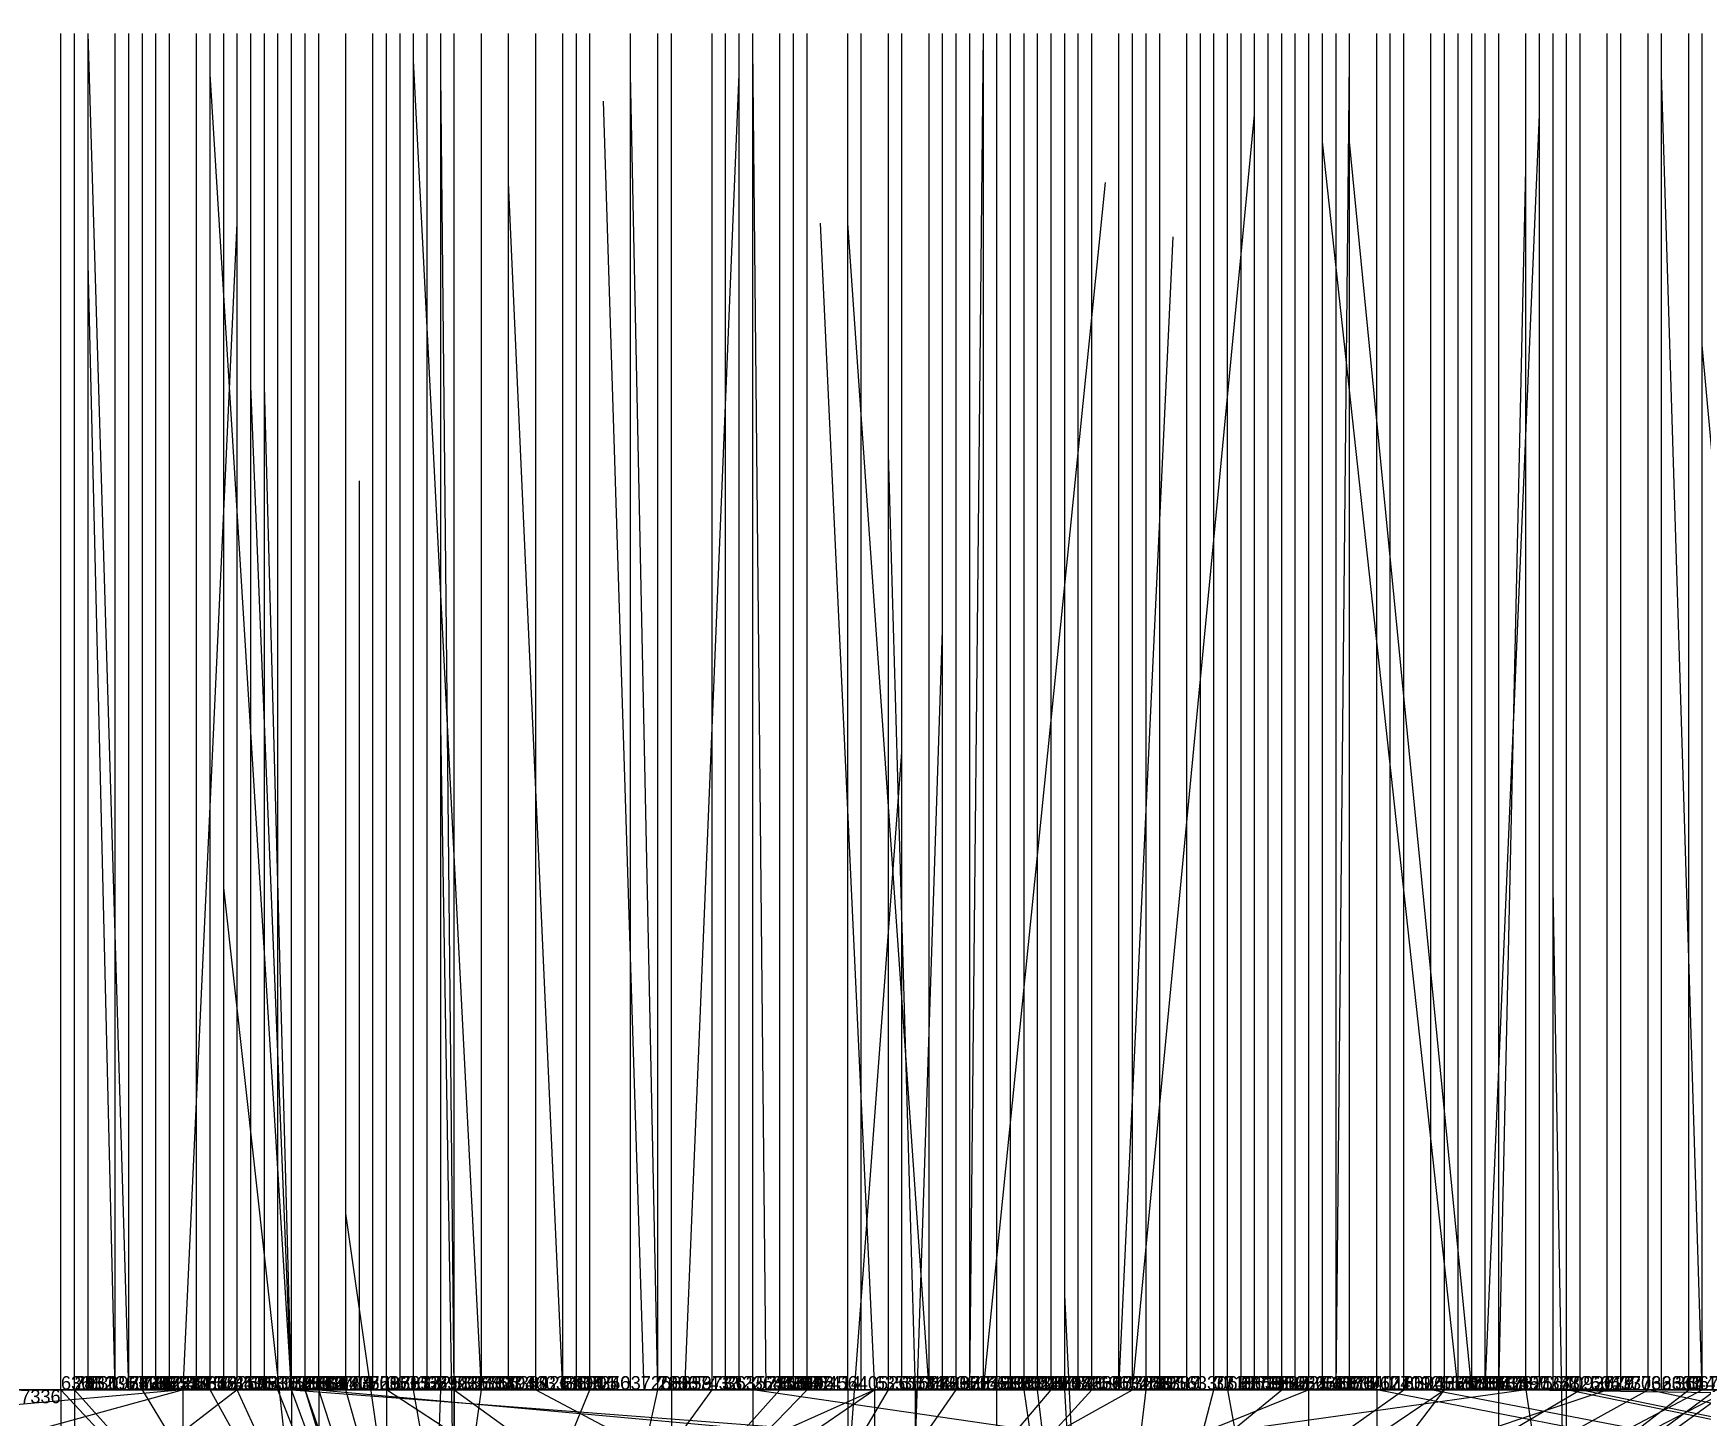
# Model space of a CAD drawing. Extents: x -0.07 to 1.1, y -0.07 to 1.1.
# Drawn here: x 0.507 to 0.63, y 0.9979 to 1.1 of the extents above; entities that cross this region are included whole.
import ezdxf

# ---------------------------------------------------------------- set-up
doc = ezdxf.new("R2010")
doc.units = 0
for name, color, linetype in [('Clients', 3, 'CONTINUOUS'), ('Facilities', 3, 'CONTINUOUS'), ('Facilities_lines', 3, 'CONTINUOUS'), ('Min_max_boxes', 1, 'CONTINUOUS'), ('Normals', 1, 'CONTINUOUS'), ('Source_points', 5, 'CONTINUOUS'), ('Text', 3, 'CONTINUOUS')]:
    doc.layers.add(name, color=color, linetype=linetype)

msp = doc.modelspace()

# ---------------------------------------------------------------- linework, layer by layer
at = {"layer": 'Clients', "color": 5}
for p in [(0.509, 1, 0.739), (0.509, 1, 0.885), (0.51, 1, 0.25), (0.51, 1, 0.825), (0.511, 1, 0.698), (0.513, 1, 0.443), (0.513, 1, 0.977), (0.514, 1, 0.38), (0.514, 1, 0.527), (0.514, 1, 0.599), (0.515, 1, 0.329), (0.516, 1, 0.605), (0.516, 1, 0.551), (0.517, 1, 0.198), (0.517, 1, 0.153), (0.519, 1, 0.238), (0.519, 1, 0.431), (0.519, 1, 0.566), (0.52, 1, 0.7), (0.52, 1, 0.839), (0.521, 1, 0.568), (0.522, 1, 0.197), (0.522, 1, 0.359), (0.522, 1, 0.19), (0.523, 1, 0.673), (0.524, 1, 0.494), (0.525, 1, 0.323), (0.525, 1, 0.734), (0.526, 1, 0.336), (0.526, 1, 0.71), (0.526, 1, 0.992), (0.526, 1, 0.992), (0.527, 1, 0.181), (0.527, 1, 0.275), (0.527, 1, 0.742), (0.527, 1, 0.895), (0.528, 1, 0.419), (0.528, 1, 0.307), (0.528, 1, 0.638), (0.53, 1, 0.347), (0.53, 1, 0.257), (0.531, 1, 0.997), (0.532, 1, 0.464), (0.533, 1, 0.407), (0.533, 1, 0.884), (0.534, 1, 0.707), (0.535, 1, 0.356), (0.536, 1, 0.388), (0.536, 1, 0.715), (0.537, 1, 0.219), (0.537, 1, 0.878), (0.538, 1, 0.383), (0.54, 1, 0.593), (0.54, 1, 0.751), (0.54, 1, 0.79), (0.542, 1, 0.544), (0.542, 1, 0.514), (0.544, 1, 0.605), (0.546, 1, 0.545), (0.546, 1, 0.733), (0.547, 1, 0.511), (0.547, 1, 0.815), (0.548, 1, 0.848), (0.551, 1, 0.431), (0.553, 1, 0.28), (0.554, 1, 0.585), (0.557, 1, 0.864), (0.558, 1, 0.474), (0.559, 1, 0.167), (0.56, 1, 0.419), (0.56, 1, 0.174), (0.562, 1, 0.664), (0.562, 1, 0.873), (0.562, 1, 0.799), (0.563, 1, 0.457), (0.563, 1, 0.695), (0.564, 1, 0.442), (0.564, 1, 0.758), (0.567, 1, 0.51), (0.568, 1, 0.712), (0.57, 1, 0.263), (0.571, 1, 0.615), (0.572, 1, 0.996), (0.573, 1, 0.555), (0.573, 1, 0.737), (0.574, 1, 0.416), (0.575, 1, 0.309), (0.575, 1, 0.786), (0.576, 1, 0.72), (0.577, 1, 0.671), (0.577, 1, 0.97), (0.578, 1, 0.44), (0.578, 1, 0.671), (0.579, 1, 0.389), (0.579, 1, 0.748), (0.579, 1, 0.608), (0.58, 1, 0.66), (0.58, 1, 0.768), (0.581, 1, 0.579), (0.581, 1, 0.547), (0.581, 1, 0.766), (0.582, 1, 0.224), (0.582, 1, 0.28), (0.582, 1, 0.481), (0.582, 1, 0.555), (0.583, 1, 0.779), (0.584, 1, 0.73), (0.584, 1, 0.773), (0.585, 1, 0.126), (0.585, 1, 0.405), (0.585, 1, 0.351), (0.587, 1, 0.704), (0.587, 1, 0.611), (0.587, 1, 0.986), (0.588, 1, 0.424), (0.588, 1, 0.88), (0.589, 1, 0.804), (0.59, 1, 0.449), (0.59, 1, 0.601), (0.592, 1, 0.727), (0.593, 1, 0.44), (0.594, 1, 0.78), (0.595, 1, 0.009), (0.595, 1, 0.648), (0.596, 1, 0.337), (0.596, 1, 0.351), (0.596, 1, 0.517), (0.596, 1, 0.732), (0.597, 1, 0.469), (0.597, 1, 0.602), (0.597, 1, 0.552), (0.597, 1, 0.699), (0.598, 1, 0.384), (0.598, 1, 0.524), (0.599, 1, 0.209), (0.6, 1, 0.547), (0.602, 1, 0.417), (0.602, 1, 0.547), (0.602, 1, 0.56), (0.602, 1, 0.722), (0.603, 1, 0.65), (0.604, 1, 0.747), (0.606, 1, 0.892), (0.608, 1, 0.271), (0.608, 1, 0.693), (0.61, 1, 0.209), (0.61, 1, 0.631), (0.611, 1, 0.294), (0.611, 1, 0.772), (0.612, 1, 0.884), (0.613, 1, 0.676), (0.614, 1, 0.342), (0.615, 1, 0.242), (0.615, 1, 0.621), (0.615, 1, 0.982), (0.618, 1, 0.547), (0.618, 1, 0.981), (0.619, 1, 0.568), (0.62, 1, 0.248), (0.62, 1, 0.186), (0.621, 1, 0.281), (0.621, 1, 0.182), (0.623, 1, 0.877), (0.624, 1, 0.483), (0.626, 1, 0.281), (0.626, 1, 0.151), (0.626, 1, 0.721), (0.627, 1, 0.447), (0.629, 1, 0.347), (0.629, 1, 0.305), (0.629, 1, 0.762), (0.63, 1, 0.147), (0.63, 1, 0.655)]:
    msp.add_point(p, dxfattribs=at)
at = {"layer": 'Facilities', "color": 3}
for p in [(0.514, 1, 0.065), (0.514, 1, 0.924), (0.516, 1, 0.91), (0.518, 1, 0.011), (0.522, 1, 0.121), (0.526, 1, 0.947), (0.528, 1, 0.899), (0.538, 1, 0.076), (0.54, 1, 0.942), (0.544, 1, 0.121), (0.546, 1, 0.043), (0.546, 1, 0.097), (0.552, 1, 0.96), (0.553, 1, 0.072), (0.555, 1, 0.949), (0.561, 1, 0.923), (0.569, 1, 0.037), (0.573, 1, 0.052), (0.575, 1, 0.1), (0.576, 1, 0.917), (0.588, 1, 0.961), (0.601, 1, 0.09), (0.603, 1, 0.94), (0.607, 1, 0.119), (0.612, 1, 0.043), (0.613, 1, 0.044), (0.614, 1, 0.962), (0.617, 1, 0.893), (0.63, 1, 0.052), (0.63, 1, 0.908)]:
    msp.add_point(p, dxfattribs=at)
at = {"layer": 'Facilities_lines', "color": 3}
for p, q in [((0.518, 1, 0.011), (0.331, 0.983)), ((0.35, 1, 0.974), (0.526, 1, 0.992)), ((0.518, 1, 0.011), (0.373, 0.96)), ((0.377, 1, 0.98), (0.587, 1, 0.986)), ((0.377, 1, 0.98), (0.618, 1, 0.981)), ((0.377, 1, 0.98), (0.615, 1, 0.982)), ((0.377, 1, 0.98), (0.577, 1, 0.97)), ((0.377, 1, 0.98), (0.513, 1, 0.977)), ((0.522, 1, 0.121), (0.415, 1, 0.25)), ((0.42, 1, 0.968), (0.562, 1, 0.873)), ((0.42, 1, 0.968), (0.575, 1, 0.786)), ((0.42, 1, 0.968), (0.547, 1, 0.815)), ((0.462, 1, 0.559), (0.547, 1, 0.511)), ((0.462, 1, 0.559), (0.546, 1, 0.545)), ((0.462, 1, 0.559), (0.582, 1, 0.555)), ((0.462, 1, 0.559), (0.651, 1, 0.56)), ((0.462, 1, 0.559), (0.661, 1, 0.512)), ((0.462, 1, 0.559), (0.667, 1, 0.519)), ((0.462, 1, 0.559), (0.54, 1, 0.593)), ((0.462, 1, 0.559), (0.6, 1, 0.547)), ((0.462, 1, 0.559), (0.544, 1, 0.605)), ((0.462, 1, 0.559), (0.602, 1, 0.547)), ((0.462, 1, 0.559), (0.516, 1, 0.605)), ((0.462, 1, 0.559), (0.581, 1, 0.579)), ((0.462, 1, 0.559), (0.646, 1, 0.586)), ((0.462, 1, 0.559), (0.519, 1, 0.566)), ((0.462, 1, 0.559), (0.521, 1, 0.568)), ((0.462, 1, 0.559), (0.618, 1, 0.547)), ((0.462, 1, 0.559), (0.554, 1, 0.585)), ((0.462, 1, 0.559), (0.596, 1, 0.517)), ((0.462, 1, 0.559), (0.516, 1, 0.551)), ((0.462, 1, 0.559), (0.542, 1, 0.544)), ((0.462, 1, 0.559), (0.597, 1, 0.602)), ((0.462, 1, 0.559), (0.581, 1, 0.547)), ((0.462, 1, 0.559), (0.637, 1, 0.559)), ((0.462, 1, 0.559), (0.644, 1, 0.597)), ((0.462, 1, 0.559), (0.514, 1, 0.527)), ((0.462, 1, 0.559), (0.671, 1, 0.556)), ((0.462, 1, 0.559), (0.542, 1, 0.514)), ((0.462, 1, 0.559), (0.598, 1, 0.524)), ((0.462, 1, 0.559), (0.672, 1, 0.51)), ((0.462, 1, 0.559), (0.514, 1, 0.599)), ((0.462, 1, 0.559), (0.597, 1, 0.552)), ((0.462, 1, 0.559), (0.672, 1, 0.507)), ((0.462, 1, 0.559), (0.573, 1, 0.555)), ((0.462, 1, 0.559), (0.567, 1, 0.51)), ((0.462, 1, 0.559), (0.602, 1, 0.56)), ((0.462, 1, 0.559), (0.619, 1, 0.568)), ((0.462, 1, 0.559), (0.59, 1, 0.601)), ((0.481, 1, 0.672), (0.562, 1, 0.664)), ((0.481, 1, 0.672), (0.523, 1, 0.673)), ((0.481, 1, 0.672), (0.578, 1, 0.671)), ((0.481, 1, 0.672), (0.577, 1, 0.671)), ((0.481, 1, 0.672), (0.613, 1, 0.676)), ((0.481, 1, 0.672), (0.579, 1, 0.748)), ((0.481, 1, 0.672), (0.511, 1, 0.698)), ((0.481, 1, 0.672), (0.525, 1, 0.734)), ((0.481, 1, 0.672), (0.576, 1, 0.72)), ((0.481, 1, 0.672), (0.534, 1, 0.707)), ((0.481, 1, 0.672), (0.573, 1, 0.737)), ((0.481, 1, 0.672), (0.536, 1, 0.715)), ((0.481, 1, 0.672), (0.527, 1, 0.742)), ((0.481, 1, 0.672), (0.52, 1, 0.7)), ((0.481, 1, 0.672), (0.568, 1, 0.712)), ((0.481, 1, 0.672), (0.584, 1, 0.73)), ((0.481, 1, 0.672), (0.509, 1, 0.739)), ((0.481, 1, 0.672), (0.526, 1, 0.71)), ((0.481, 1, 0.672), (0.546, 1, 0.733)), ((0.481, 1, 0.672), (0.54, 1, 0.751)), ((0.481, 1, 0.672), (0.563, 1, 0.695)), ((0.481, 1, 0.672), (0.602, 1, 0.722)), ((0.481, 1, 0.672), (0.587, 1, 0.704)), ((0.481, 1, 0.672), (0.608, 1, 0.693)), ((0.481, 1, 0.672), (0.642, 1, 0.719)), ((0.481, 1, 0.672), (0.592, 1, 0.727)), ((0.481, 1, 0.672), (0.626, 1, 0.721)), ((0.481, 1, 0.672), (0.662, 1, 0.713)), ((0.481, 1, 0.672), (0.657, 1, 0.721)), ((0.481, 1, 0.672), (0.68, 1, 0.754)), ((0.481, 1, 0.672), (0.596, 1, 0.732)), ((0.481, 1, 0.672), (0.597, 1, 0.699)), ((0.481, 1, 0.672), (0.604, 1, 0.747)), ((0.481, 1, 0.672), (0.63, 1, 0.655)), ((0.481, 1, 0.672), (0.58, 1, 0.66)), ((0.481, 1, 0.672), (0.528, 1, 0.638)), ((0.481, 1, 0.672), (0.579, 1, 0.608)), ((0.481, 1, 0.672), (0.587, 1, 0.611)), ((0.481, 1, 0.672), (0.571, 1, 0.615)), ((0.481, 1, 0.672), (0.615, 1, 0.621)), ((0.481, 1, 0.672), (0.645, 1, 0.615)), ((0.481, 1, 0.672), (0.643, 1, 0.627)), ((0.481, 1, 0.672), (0.61, 1, 0.631)), ((0.481, 1, 0.672), (0.692, 1, 0.645)), ((0.481, 1, 0.672), (0.668, 1, 0.644)), ((0.481, 1, 0.672), (0.595, 1, 0.648)), ((0.481, 1, 0.672), (0.603, 1, 0.65)), ((0.569, 1, 0.037), (0.484, 0.962)), ((0.569, 1, 0.037), (0.502, 0.954)), ((0.522, 1, 0.121), (0.503, 1, 0.355)), ((0.522, 1, 0.121), (0.503, 1, 0.438)), ((0.522, 1, 0.121), (0.509, 0.99)), ((0.536, 0.971, 1), (0.509, 1, 0.885)), ((0.601, 1, 0.09), (0.51, 1, 0.25)), ((0.536, 0.971, 1), (0.51, 1, 0.825)), ((0.522, 1, 0.121), (0.513, 1, 0.443)), ((0.522, 1, 0.121), (0.514, 1, 0.38)), ((0.543, 0.954), (0.515, 1, 0.329)), ((0.522, 1, 0.121), (0.517, 1, 0.198)), ((0.522, 1, 0.121), (0.517, 1, 0.153)), ((0.522, 1, 0.121), (0.519, 1, 0.238)), ((0.522, 1, 0.121), (0.519, 1, 0.431)), ((0.536, 0.971, 1), (0.52, 1, 0.839)), ((0.522, 1, 0.121), (0.522, 1, 0.197)), ((0.522, 1, 0.121), (0.537, 1, 0.219)), ((0.522, 1, 0.121), (0.62, 1, 0.248)), ((0.522, 1, 0.121), (0.524, 1, 0.494)), ((0.522, 1, 0.121), (0.532, 1, 0.464)), ((0.522, 1, 0.121), (0.522, 1, 0.359)), ((0.522, 1, 0.121), (0.528, 1, 0.419)), ((0.543, 0.954), (0.522, 1, 0.19)), ((0.543, 0.954), (0.525, 1, 0.323)), ((0.543, 0.954), (0.526, 1, 0.336)), ((0.526, 1, 0.947), (0.584, 1, 0.773)), ((0.526, 1, 0.947), (0.683, 0.988, 1)), ((0.706, 1, 0.975), (0.526, 1, 0.992)), ((0.601, 1, 0.09), (0.527, 1, 0.181)), ((0.543, 0.954), (0.527, 1, 0.275)), ((0.536, 0.971, 1), (0.527, 1, 0.895)), ((0.543, 0.954), (0.528, 1, 0.307)), ((0.528, 1, 0.899), (0.572, 0.996, 1)), ((0.543, 0.954), (0.53, 1, 0.347)), ((0.543, 0.954), (0.53, 1, 0.257)), ((0.54, 1, 0.942), (0.531, 1, 0.997)), ((0.544, 1, 0.121), (0.533, 1, 0.407)), ((0.585, 0.966, 1), (0.533, 1, 0.884)), ((0.601, 1, 0.09), (0.534, 0.973)), ((0.543, 0.954), (0.535, 1, 0.356)), ((0.544, 1, 0.121), (0.536, 1, 0.388)), ((0.536, 0.971, 1), (0.588, 1, 0.88)), ((0.536, 0.971, 1), (0.537, 1, 0.878)), ((0.536, 0.971, 1), (0.557, 1, 0.864)), ((0.536, 0.971, 1), (0.548, 1, 0.848)), ((0.536, 0.971, 1), (0.623, 1, 0.877)), ((0.536, 0.971, 1), (0.54, 1, 0.79)), ((0.536, 0.971, 1), (0.562, 1, 0.799)), ((0.536, 0.971, 1), (0.564, 1, 0.758)), ((0.538, 1, 0.076), (0.578, 0.971)), ((0.544, 1, 0.121), (0.538, 1, 0.383)), ((0.543, 0.954), (0.599, 1, 0.209)), ((0.543, 0.954), (0.582, 1, 0.224)), ((0.543, 0.954), (0.585, 1, 0.126)), ((0.543, 0.954), (0.632, 1, 0.147)), ((0.543, 0.954), (0.63, 1, 0.147)), ((0.543, 0.954), (0.553, 1, 0.28)), ((0.543, 0.954), (0.575, 1, 0.309)), ((0.543, 0.954), (0.626, 1, 0.281)), ((0.543, 0.954), (0.57, 1, 0.263)), ((0.543, 0.954), (0.611, 1, 0.294)), ((0.543, 0.954), (0.608, 1, 0.271)), ((0.543, 0.954), (0.582, 1, 0.28)), ((0.543, 0.954), (0.621, 1, 0.281)), ((0.544, 1, 0.121), (0.615, 1, 0.242)), ((0.544, 1, 0.121), (0.559, 1, 0.167)), ((0.544, 1, 0.121), (0.561, 0.991)), ((0.544, 1, 0.121), (0.558, 1, 0.474)), ((0.544, 1, 0.121), (0.564, 1, 0.442)), ((0.544, 1, 0.121), (0.574, 1, 0.416)), ((0.544, 1, 0.121), (0.56, 1, 0.419)), ((0.544, 1, 0.121), (0.563, 1, 0.457)), ((0.544, 1, 0.121), (0.551, 1, 0.431)), ((0.766, 0.97), (0.56, 1, 0.174)), ((0.617, 1, 0.893), (0.567, 0.993, 1)), ((0.695, 1, 0.954), (0.572, 1, 0.996)), ((0.607, 1, 0.119), (0.578, 1, 0.44)), ((0.607, 1, 0.119), (0.579, 1, 0.389)), ((0.585, 0.966, 1), (0.58, 1, 0.768)), ((0.585, 0.966, 1), (0.581, 1, 0.766)), ((0.607, 1, 0.119), (0.582, 1, 0.481)), ((0.585, 0.966, 1), (0.583, 1, 0.779)), ((0.607, 1, 0.119), (0.585, 1, 0.405)), ((0.607, 1, 0.119), (0.585, 1, 0.351)), ((0.585, 0.966, 1), (0.589, 1, 0.804)), ((0.585, 0.966, 1), (0.631, 1, 0.794)), ((0.585, 0.966, 1), (0.594, 1, 0.78)), ((0.585, 0.966, 1), (0.632, 1, 0.774)), ((0.585, 0.966, 1), (0.629, 1, 0.762)), ((0.585, 0.966, 1), (0.611, 1, 0.772)), ((0.607, 1, 0.119), (0.588, 1, 0.424)), ((0.607, 1, 0.119), (0.59, 1, 0.449)), ((0.607, 1, 0.119), (0.593, 1, 0.44)), ((0.653, 1, 0.102), (0.595, 1, 0.009)), ((0.607, 1, 0.119), (0.596, 1, 0.337)), ((0.607, 1, 0.119), (0.596, 1, 0.351)), ((0.607, 1, 0.119), (0.597, 1, 0.469)), ((0.607, 1, 0.119), (0.598, 1, 0.384)), ((0.607, 1, 0.119), (0.602, 1, 0.417)), ((0.729, 0.976, 1), (0.606, 1, 0.892)), ((0.607, 1, 0.119), (0.627, 1, 0.447)), ((0.607, 1, 0.119), (0.629, 1, 0.347)), ((0.607, 1, 0.119), (0.614, 1, 0.342)), ((0.607, 1, 0.119), (0.624, 1, 0.483)), ((0.607, 1, 0.119), (0.629, 1, 0.305)), ((0.766, 0.97), (0.61, 1, 0.209)), ((0.708, 1, 0.977), (0.612, 1, 0.884)), ((0.617, 1, 0.893), (0.734, 1, 0.841)), ((0.617, 1, 0.893), (0.757, 0.998, 1)), ((0.617, 1, 0.893), (0.62, 0.98, 1)), ((0.766, 0.97), (0.62, 1, 0.186)), ((0.766, 0.97), (0.621, 1, 0.182)), ((0.766, 0.97), (0.626, 1, 0.151))]:
    msp.add_line(p, q, dxfattribs=at)
at = {"layer": 'Min_max_boxes', "color": 1}
for p, q in [((0.29, 1, 0.763), (0.618, 1, 0.763)), ((0.618, 1, 0.763), (0.29, 1, 0.763)), ((0.29, 1, 0.991), (0.618, 1, 0.991)), ((0.618, 1, 0.991), (0.29, 1, 0.991)), ((0.755, 1), (0.297, 1)), ((0.755, 1, 0.356), (0.297, 1, 0.356)), ((0.319, 1, 0.384), (0.672, 1, 0.384)), ((0.672, 1, 0.384), (0.319, 1, 0.384)), ((0.319, 1, 0.61), (0.672, 1, 0.61)), ((0.672, 1, 0.61), (0.319, 1, 0.61)), ((0.324, 1, 0.608), (0.692, 1, 0.608)), ((0.692, 1, 0.608), (0.324, 1, 0.608)), ((0.324, 1, 0.756), (0.692, 1, 0.756)), ((0.692, 1, 0.756), (0.324, 1, 0.756)), ((0.518, 1), (0.331, 1)), ((0.518, 1, 0.011), (0.331, 1, 0.011)), ((0.35, 1, 0.974), (0.526, 1, 0.974)), ((0.526, 1, 0.974), (0.35, 1, 0.974)), ((0.35, 1, 0.992), (0.526, 1, 0.992)), ((0.526, 1, 0.992), (0.35, 1, 0.992)), ((0.62, 1), (0.415, 1)), ((0.62, 1, 0.494), (0.415, 1, 0.494)), ((0.42, 1, 0.785), (0.575, 1, 0.785)), ((0.575, 1, 0.785), (0.42, 1, 0.785)), ((0.42, 1, 0.968), (0.575, 1, 0.968)), ((0.575, 1, 0.968), (0.42, 1, 0.968)), ((0.538, 1, 0.898), (0.461, 1, 0.898)), ((0.538, 1, 1), (0.461, 1, 1)), ((0.569, 1), (0.484, 1)), ((0.569, 1, 0.037), (0.484, 1, 0.037)), ((0.654, 1, 0.758), (0.509, 1, 0.758)), ((0.509, 1, 0.758), (0.509, 0.971, 0.758)), ((0.654, 1, 1), (0.509, 1, 1)), ((0.509, 1, 1), (0.509, 0.971, 1)), ((0.509, 1, 0.758), (0.509, 1, 1)), ((0.601, 1), (0.51, 1)), ((0.51, 1), (0.51, 0.973)), ((0.601, 1, 0.25), (0.51, 1, 0.25)), ((0.51, 1, 0.25), (0.51, 0.973, 0.25)), ((0.51, 1), (0.51, 1, 0.25)), ((0.518, 0.96), (0.518, 1)), ((0.518, 0.96, 0.011), (0.518, 1, 0.011)), ((0.518, 1), (0.518, 1, 0.011)), ((0.526, 1, 0.974), (0.526, 1, 0.974)), ((0.526, 1, 0.992), (0.526, 1, 0.992)), ((0.526, 1, 0.974), (0.526, 1, 0.992)), ((0.526, 1, 0.974), (0.526, 1, 0.992)), ((0.683, 1, 0.773), (0.526, 1, 0.773)), ((0.526, 1, 0.773), (0.526, 0.988, 0.773)), ((0.683, 1, 1), (0.526, 1, 1)), ((0.526, 1, 1), (0.526, 0.988, 1)), ((0.526, 1, 0.773), (0.526, 1, 1)), ((0.526, 1, 0.975), (0.706, 1, 0.975)), ((0.706, 1, 0.975), (0.526, 1, 0.975)), ((0.526, 1, 0.975), (0.526, 1, 0.975)), ((0.526, 1, 0.992), (0.706, 1, 0.992)), ((0.706, 1, 0.992), (0.526, 1, 0.992)), ((0.526, 1, 0.992), (0.526, 1, 0.992)), ((0.526, 1, 0.975), (0.526, 1, 0.992)), ((0.526, 1, 0.975), (0.526, 1, 0.992)), ((0.572, 1, 0.899), (0.528, 1, 0.899)), ((0.528, 1, 0.899), (0.528, 0.996, 0.899)), ((0.572, 1, 1), (0.528, 1, 1)), ((0.528, 1, 1), (0.528, 0.996, 1)), ((0.528, 1, 0.899), (0.528, 1, 1)), ((0.531, 1, 0.942), (0.54, 1, 0.942)), ((0.54, 1, 0.942), (0.531, 1, 0.942)), ((0.531, 1, 0.942), (0.531, 1, 0.942)), ((0.531, 1, 0.997), (0.54, 1, 0.997)), ((0.54, 1, 0.997), (0.531, 1, 0.997)), ((0.531, 1, 0.997), (0.531, 1, 0.997)), ((0.531, 1, 0.942), (0.531, 1, 0.997)), ((0.531, 1, 0.942), (0.531, 1, 0.997)), ((0.615, 1), (0.533, 1)), ((0.533, 1), (0.533, 0.991)), ((0.615, 1, 0.474), (0.533, 1, 0.474)), ((0.533, 1, 0.474), (0.533, 0.991, 0.474)), ((0.533, 1), (0.533, 1, 0.474)), ((0.742, 1, 0.762), (0.533, 1, 0.762)), ((0.533, 1, 0.762), (0.533, 0.966, 0.762)), ((0.742, 1, 1), (0.533, 1, 1)), ((0.533, 1, 1), (0.533, 0.966, 1)), ((0.533, 1, 0.762), (0.533, 1, 1)), ((0.578, 1), (0.538, 1)), ((0.538, 1), (0.538, 0.971)), ((0.578, 1, 0.076), (0.538, 1, 0.076)), ((0.538, 1, 0.076), (0.538, 0.971, 0.076)), ((0.538, 1), (0.538, 1, 0.076)), ((0.538, 0.983, 0.898), (0.538, 1, 0.898)), ((0.538, 0.983, 1), (0.538, 1, 1)), ((0.538, 1, 0.898), (0.538, 1, 1)), ((0.54, 1, 0.942), (0.54, 1, 0.942)), ((0.54, 1, 0.997), (0.54, 1, 0.997)), ((0.54, 1, 0.942), (0.54, 1, 0.997)), ((0.54, 1, 0.942), (0.54, 1, 0.997)), ((0.77, 1), (0.554, 1)), ((0.554, 1), (0.554, 0.988)), ((0.77, 1, 0.086), (0.554, 1, 0.086)), ((0.554, 1, 0.086), (0.554, 0.988, 0.086)), ((0.554, 1), (0.554, 1, 0.086)), ((0.892, 1), (0.56, 1)), ((0.56, 1), (0.56, 0.97)), ((0.892, 1, 0.317), (0.56, 1, 0.317)), ((0.56, 1, 0.317), (0.56, 0.97, 0.317)), ((0.56, 1), (0.56, 1, 0.317)), ((0.757, 1, 0.841), (0.567, 1, 0.841)), ((0.567, 1, 0.841), (0.567, 0.98, 0.841)), ((0.757, 1, 1), (0.567, 1, 1)), ((0.567, 1, 1), (0.567, 0.98, 1)), ((0.567, 1, 0.841), (0.567, 1, 1)), ((0.569, 0.954), (0.569, 1)), ((0.569, 0.954, 0.037), (0.569, 1, 0.037)), ((0.569, 1), (0.569, 1, 0.037)), ((0.572, 0.996, 0.899), (0.572, 1, 0.899)), ((0.572, 0.996, 1), (0.572, 1, 1)), ((0.572, 1, 0.899), (0.572, 1, 1)), ((0.913, 1, 0.954), (0.572, 1, 0.954)), ((0.572, 1, 0.954), (0.572, 0.994, 0.954)), ((0.913, 1, 1), (0.572, 1, 1)), ((0.572, 1, 1), (0.572, 0.994, 1)), ((0.572, 1, 0.954), (0.572, 1, 1)), ((0.575, 1, 0.785), (0.575, 1, 0.785)), ((0.575, 1, 0.968), (0.575, 1, 0.968)), ((0.575, 1, 0.785), (0.575, 1, 0.968)), ((0.575, 1, 0.785), (0.575, 1, 0.968)), ((0.578, 0.971), (0.578, 1)), ((0.578, 0.971, 0.076), (0.578, 1, 0.076)), ((0.578, 1), (0.578, 1, 0.076)), ((0.578, 1, 0.119), (0.629, 1, 0.119)), ((0.629, 1, 0.119), (0.578, 1, 0.119)), ((0.578, 1, 0.119), (0.578, 1, 0.119)), ((0.578, 1, 0.483), (0.629, 1, 0.483)), ((0.629, 1, 0.483), (0.578, 1, 0.483)), ((0.578, 1, 0.483), (0.578, 1, 0.483)), ((0.578, 1, 0.119), (0.578, 1, 0.483)), ((0.578, 1, 0.119), (0.578, 1, 0.483)), ((0.595, 1, 0.009), (0.653, 1, 0.009)), ((0.653, 1, 0.009), (0.595, 1, 0.009)), ((0.595, 1, 0.009), (0.595, 1, 0.009)), ((0.595, 1, 0.102), (0.653, 1, 0.102)), ((0.653, 1, 0.102), (0.595, 1, 0.102)), ((0.595, 1, 0.102), (0.595, 1, 0.102)), ((0.595, 1, 0.009), (0.595, 1, 0.102)), ((0.595, 1, 0.009), (0.595, 1, 0.102)), ((0.601, 0.973), (0.601, 1)), ((0.601, 0.973, 0.25), (0.601, 1, 0.25)), ((0.601, 1), (0.601, 1, 0.25)), ((0.88, 1, 0.76), (0.606, 1, 0.76)), ((0.606, 1, 0.76), (0.606, 0.976, 0.76)), ((0.88, 1, 1), (0.606, 1, 1)), ((0.606, 1, 1), (0.606, 0.976, 1)), ((0.606, 1, 0.76), (0.606, 1, 1)), ((0.612, 1, 0.77), (0.816, 1, 0.77)), ((0.816, 1, 0.77), (0.612, 1, 0.77)), ((0.612, 1, 0.77), (0.612, 1, 0.77)), ((0.612, 1, 0.997), (0.816, 1, 0.997)), ((0.816, 1, 0.997), (0.612, 1, 0.997)), ((0.612, 1, 0.997), (0.612, 1, 0.997)), ((0.612, 1, 0.77), (0.612, 1, 0.997)), ((0.612, 1, 0.77), (0.612, 1, 0.997)), ((0.615, 0.991), (0.615, 1)), ((0.615, 0.991, 0.474), (0.615, 1, 0.474)), ((0.615, 1), (0.615, 1, 0.474)), ((0.618, 1, 0.763), (0.618, 1, 0.763)), ((0.618, 1, 0.991), (0.618, 1, 0.991)), ((0.618, 1, 0.763), (0.618, 1, 0.991)), ((0.618, 1, 0.763), (0.618, 1, 0.991)), ((0.62, 0.99), (0.62, 1)), ((0.62, 0.99, 0.494), (0.62, 1, 0.494)), ((0.62, 1), (0.62, 1, 0.494)), ((0.629, 1, 0.119), (0.629, 1, 0.119)), ((0.629, 1, 0.483), (0.629, 1, 0.483)), ((0.629, 1, 0.119), (0.629, 1, 0.483)), ((0.629, 1, 0.119), (0.629, 1, 0.483))]:
    msp.add_line(p, q, dxfattribs=at)
at = {"layer": 'Normals', "color": 1}
for p, q in [((0.509, 1, 0.739), (0.509, 1.1, 0.739)), ((0.509, 1, 0.885), (0.509, 1.1, 0.885)), ((0.51, 1, 0.25), (0.51, 1.1, 0.25)), ((0.51, 1, 0.825), (0.51, 1.1, 0.825)), ((0.511, 1, 0.698), (0.511, 1.1, 0.698)), ((0.514, 1, 0.924), (0.511, 1.1, 0.932)), ((0.513, 1, 0.443), (0.513, 1.1, 0.443)), ((0.514, 1, 0.38), (0.514, 1.1, 0.38)), ((0.514, 1, 0.527), (0.514, 1.1, 0.527)), ((0.514, 1, 0.599), (0.514, 1.1, 0.599)), ((0.515, 1, 0.329), (0.515, 1.1, 0.329)), ((0.516, 1, 0.605), (0.516, 1.1, 0.605)), ((0.516, 1, 0.551), (0.516, 1.1, 0.551)), ((0.516, 1, 0.91), (0.516, 1.1, 0.914)), ((0.517, 1, 0.198), (0.517, 1.1, 0.198)), ((0.517, 1, 0.153), (0.517, 1.1, 0.153)), ((0.519, 1, 0.238), (0.519, 1.1, 0.238)), ((0.519, 1, 0.431), (0.519, 1.1, 0.431)), ((0.519, 1, 0.566), (0.519, 1.1, 0.566)), ((0.52, 1, 0.7), (0.52, 1.1, 0.7)), ((0.52, 1, 0.839), (0.52, 1.1, 0.839)), ((0.521, 1, 0.568), (0.521, 1.1, 0.568)), ((0.522, 1, 0.121), (0.522, 1.1, 0.121)), ((0.522, 1, 0.197), (0.522, 1.1, 0.197)), ((0.522, 1, 0.19), (0.522, 1.1, 0.19)), ((0.522, 1, 0.359), (0.522, 1.1, 0.359)), ((0.523, 1, 0.673), (0.523, 1.1, 0.673)), ((0.524, 1, 0.494), (0.524, 1.1, 0.494)), ((0.525, 1, 0.323), (0.525, 1.1, 0.323)), ((0.525, 1, 0.734), (0.525, 1.1, 0.734)), ((0.526, 1, 0.336), (0.526, 1.1, 0.336)), ((0.526, 1, 0.71), (0.526, 1.1, 0.71)), ((0.527, 1, 0.181), (0.527, 1.1, 0.181)), ((0.527, 1, 0.275), (0.527, 1.1, 0.275)), ((0.527, 1, 0.742), (0.527, 1.1, 0.742)), ((0.527, 1, 0.895), (0.527, 1.1, 0.895)), ((0.528, 1, 0.419), (0.528, 1.1, 0.419)), ((0.528, 1, 0.307), (0.528, 1.1, 0.307)), ((0.528, 1, 0.638), (0.528, 1.1, 0.638)), ((0.528, 1, 0.899), (0.528, 1.1, 0.901)), ((0.53, 1, 0.347), (0.53, 1.1, 0.347)), ((0.53, 1, 0.257), (0.53, 1.1, 0.257)), ((0.532, 1, 0.464), (0.532, 1.1, 0.464)), ((0.533, 1, 0.407), (0.533, 1.1, 0.407)), ((0.533, 1, 0.884), (0.533, 1.1, 0.884)), ((0.534, 1, 0.707), (0.534, 1.1, 0.707)), ((0.535, 1, 0.356), (0.535, 1.1, 0.356)), ((0.536, 1, 0.388), (0.536, 1.1, 0.388)), ((0.536, 1, 0.715), (0.536, 1.1, 0.715)), ((0.537, 1, 0.219), (0.537, 1.1, 0.219)), ((0.537, 1, 0.878), (0.537, 1.1, 0.878)), ((0.538, 1, 0.383), (0.538, 1.1, 0.383)), ((0.54, 1, 0.593), (0.54, 1.1, 0.593)), ((0.54, 1, 0.751), (0.54, 1.1, 0.751)), ((0.54, 1, 0.79), (0.54, 1.1, 0.79)), ((0.542, 1, 0.544), (0.542, 1.1, 0.544)), ((0.542, 1, 0.514), (0.542, 1.1, 0.514)), ((0.544, 1, 0.121), (0.544, 1.1, 0.121)), ((0.544, 1, 0.605), (0.544, 1.1, 0.605)), ((0.546, 1, 0.097), (0.546, 1.1, 0.09)), ((0.546, 1, 0.545), (0.546, 1.1, 0.545)), ((0.546, 1, 0.733), (0.546, 1.1, 0.733)), ((0.547, 1, 0.511), (0.547, 1.1, 0.511)), ((0.547, 1, 0.815), (0.547, 1.1, 0.815)), ((0.548, 1, 0.848), (0.548, 1.1, 0.848)), ((0.551, 1, 0.431), (0.551, 1.1, 0.431)), ((0.553, 1, 0.28), (0.553, 1.1, 0.28)), ((0.554, 1, 0.585), (0.554, 1.1, 0.585)), ((0.557, 1, 0.864), (0.557, 1.1, 0.864)), ((0.558, 1, 0.474), (0.558, 1.1, 0.474)), ((0.559, 1, 0.167), (0.559, 1.1, 0.167)), ((0.56, 1, 0.174), (0.56, 1.1, 0.174)), ((0.56, 1, 0.419), (0.56, 1.1, 0.419)), ((0.561, 1, 0.923), (0.56, 1.099, 0.936)), ((0.562, 1, 0.664), (0.562, 1.1, 0.664)), ((0.562, 1, 0.873), (0.562, 1.1, 0.873)), ((0.562, 1, 0.799), (0.562, 1.1, 0.799)), ((0.563, 1, 0.457), (0.563, 1.1, 0.457)), ((0.563, 1, 0.695), (0.563, 1.1, 0.695)), ((0.564, 1, 0.442), (0.564, 1.1, 0.442)), ((0.564, 1, 0.758), (0.564, 1.1, 0.758)), ((0.567, 1, 0.51), (0.567, 1.1, 0.51)), ((0.568, 1, 0.712), (0.568, 1.1, 0.712)), ((0.57, 1, 0.263), (0.57, 1.1, 0.263)), ((0.571, 1, 0.615), (0.571, 1.1, 0.615)), ((0.573, 1, 0.737), (0.573, 1.1, 0.737)), ((0.573, 1, 0.555), (0.573, 1.1, 0.555)), ((0.574, 1, 0.416), (0.574, 1.1, 0.416)), ((0.575, 1, 0.1), (0.575, 1.1, 0.097)), ((0.575, 1, 0.309), (0.575, 1.1, 0.309)), ((0.575, 1, 0.786), (0.575, 1.1, 0.786)), ((0.576, 1, 0.72), (0.576, 1.1, 0.72)), ((0.576, 1, 0.917), (0.577, 1.1, 0.926)), ((0.577, 1, 0.671), (0.577, 1.1, 0.671)), ((0.578, 1, 0.44), (0.578, 1.1, 0.44)), ((0.578, 1, 0.671), (0.578, 1.1, 0.671)), ((0.579, 1, 0.389), (0.579, 1.1, 0.389)), ((0.579, 1, 0.748), (0.579, 1.1, 0.748)), ((0.579, 1, 0.608), (0.579, 1.1, 0.608)), ((0.58, 1, 0.66), (0.58, 1.1, 0.66)), ((0.58, 1, 0.768), (0.58, 1.1, 0.768)), ((0.581, 1, 0.579), (0.581, 1.1, 0.579)), ((0.581, 1, 0.547), (0.581, 1.1, 0.547)), ((0.581, 1, 0.766), (0.581, 1.1, 0.766)), ((0.582, 1, 0.224), (0.582, 1.1, 0.224)), ((0.582, 1, 0.481), (0.582, 1.1, 0.481)), ((0.582, 1, 0.28), (0.582, 1.1, 0.28)), ((0.582, 1, 0.555), (0.582, 1.1, 0.555)), ((0.583, 1, 0.779), (0.583, 1.1, 0.779)), ((0.584, 1, 0.73), (0.584, 1.1, 0.73)), ((0.584, 1, 0.773), (0.584, 1.1, 0.773)), ((0.585, 1, 0.126), (0.585, 1.1, 0.126)), ((0.585, 1, 0.405), (0.585, 1.1, 0.405)), ((0.585, 1, 0.351), (0.585, 1.1, 0.351)), ((0.587, 1, 0.704), (0.587, 1.1, 0.704)), ((0.587, 1, 0.611), (0.587, 1.1, 0.611)), ((0.588, 1, 0.424), (0.588, 1.1, 0.424)), ((0.588, 1, 0.88), (0.588, 1.1, 0.88)), ((0.589, 1, 0.804), (0.589, 1.1, 0.804)), ((0.59, 1, 0.449), (0.59, 1.1, 0.449)), ((0.59, 1, 0.601), (0.59, 1.1, 0.601)), ((0.592, 1, 0.727), (0.592, 1.1, 0.727)), ((0.593, 1, 0.44), (0.593, 1.1, 0.44)), ((0.594, 1, 0.78), (0.594, 1.1, 0.78)), ((0.595, 1, 0.648), (0.595, 1.1, 0.648)), ((0.596, 1, 0.337), (0.596, 1.1, 0.337)), ((0.596, 1, 0.351), (0.596, 1.1, 0.351)), ((0.596, 1, 0.517), (0.596, 1.1, 0.517)), ((0.596, 1, 0.732), (0.596, 1.1, 0.732)), ((0.597, 1, 0.469), (0.597, 1.1, 0.469)), ((0.597, 1, 0.602), (0.597, 1.1, 0.602)), ((0.597, 1, 0.699), (0.597, 1.1, 0.699)), ((0.597, 1, 0.552), (0.597, 1.1, 0.552)), ((0.598, 1, 0.384), (0.598, 1.1, 0.384)), ((0.598, 1, 0.524), (0.598, 1.1, 0.524)), ((0.599, 1, 0.209), (0.599, 1.1, 0.209)), ((0.6, 1, 0.547), (0.6, 1.1, 0.547)), ((0.601, 1, 0.09), (0.601, 1.1, 0.083)), ((0.602, 1, 0.417), (0.602, 1.1, 0.417)), ((0.602, 1, 0.722), (0.602, 1.1, 0.722)), ((0.602, 1, 0.547), (0.602, 1.1, 0.547)), ((0.602, 1, 0.56), (0.602, 1.1, 0.56)), ((0.603, 1, 0.65), (0.603, 1.1, 0.65)), ((0.604, 1, 0.747), (0.604, 1.1, 0.747)), ((0.606, 1, 0.892), (0.606, 1.1, 0.892)), ((0.607, 1, 0.119), (0.607, 1.1, 0.119)), ((0.608, 1, 0.271), (0.608, 1.1, 0.271)), ((0.608, 1, 0.693), (0.608, 1.1, 0.693)), ((0.61, 1, 0.209), (0.61, 1.1, 0.209)), ((0.61, 1, 0.631), (0.61, 1.1, 0.631)), ((0.611, 1, 0.294), (0.611, 1.1, 0.294)), ((0.611, 1, 0.772), (0.611, 1.1, 0.772)), ((0.612, 1, 0.884), (0.612, 1.1, 0.884)), ((0.613, 1, 0.676), (0.613, 1.1, 0.676)), ((0.614, 1, 0.342), (0.614, 1.1, 0.342)), ((0.615, 1, 0.242), (0.615, 1.1, 0.242)), ((0.615, 1, 0.621), (0.615, 1.1, 0.621)), ((0.617, 1, 0.893), (0.617, 1.1, 0.893)), ((0.618, 1, 0.547), (0.618, 1.1, 0.547)), ((0.619, 1, 0.568), (0.619, 1.1, 0.568)), ((0.62, 1, 0.186), (0.62, 1.1, 0.186)), ((0.62, 1, 0.248), (0.62, 1.1, 0.248)), ((0.621, 1, 0.182), (0.621, 1.1, 0.182)), ((0.621, 1, 0.281), (0.621, 1.1, 0.281)), ((0.623, 1, 0.877), (0.623, 1.1, 0.877)), ((0.624, 1, 0.483), (0.624, 1.1, 0.483)), ((0.626, 1, 0.151), (0.626, 1.1, 0.151)), ((0.626, 1, 0.281), (0.626, 1.1, 0.281)), ((0.626, 1, 0.721), (0.626, 1.1, 0.721)), ((0.627, 1, 0.447), (0.627, 1.1, 0.447)), ((0.629, 1, 0.347), (0.629, 1.1, 0.347)), ((0.629, 1, 0.305), (0.629, 1.1, 0.305)), ((0.629, 1, 0.762), (0.629, 1.1, 0.762)), ((0.63, 1, 0.147), (0.63, 1.1, 0.147)), ((0.63, 1, 0.655), (0.63, 1.1, 0.655)), ((0.63, 1, 0.908), (0.63, 1.1, 0.91)), ((0.54, 1, 0.942), (0.535, 1.098, 0.961)), ((0.603, 1, 0.94), (0.604, 1.098, 0.961)), ((0.526, 1, 0.947), (0.52, 1.097, 0.971)), ((0.538, 1, 0.076), (0.537, 1.097, 0.053)), ((0.553, 1, 0.072), (0.551, 1.097, 0.049)), ((0.555, 1, 0.949), (0.559, 1.097, 0.972)), ((0.63, 1, 0.052), (0.627, 1.097, 0.029)), ((0.514, 1, 0.065), (0.514, 1.096, 0.037)), ((0.552, 1, 0.96), (0.549, 1.095, 0.992)), ((0.588, 1, 0.961), (0.597, 1.094, 0.993)), ((0.614, 1, 0.962), (0.618, 1.094, 0.996)), ((0.612, 1, 0.043), (0.602, 1.092, 0.004)), ((0.613, 1, 0.044), (0.604, 1.092, 0.005)), ((0.615, 1, 0.982), (0.617, 1.09, 1.026)), ((0.618, 1, 0.981), (0.618, 1.09, 1.025)), ((0.546, 1, 0.043), (0.542, 1.089, -0.001)), ((0.577, 1, 0.97), (0.586, 1.089, 1.015)), ((0.518, 1, 0.011), (0.522, 1.086, -0.039)), ((0.569, 1, 0.037), (0.565, 1.086, -0.014)), ((0.573, 1, 0.052), (0.567, 1.086, 0.002)), ((0.587, 1, 0.986), (0.591, 1.085, 1.038)), ((0.513, 1, 0.977), (0.511, 1.083, 1.033)), ((0.637, 1, 0.019), (0.63, 1.077, -0.044)), ((0.526, 1, 0.992), (0.523, 1.074, 1.059)), ((0.526, 1, 0.992), (0.524, 1.074, 1.059)), ((0.572, 1, 0.996), (0.57, 1.069, 1.068)), ((0.531, 1, 0.997), (0.531, 1.067, 1.071)), ((0.572, 0.996, 1), (0.574, 1.056, 1.08)), ((0.538, 0.989, 1), (0.537, 1.049, 1.08)), ((0.567, 0.993, 1), (0.571, 1.047, 1.084)), ((0.527, 0.983, 1), (0.521, 1.037, 1.084)), ((0.62, 0.98, 1), (0.619, 1.037, 1.082)), ((0.536, 0.971, 1), (0.53, 1.013, 1.091)), ((0.585, 0.966, 1), (0.583, 1.007, 1.091)), ((0.595, 1, 0.009), (0.607, 0.934, 0.083))]:
    msp.add_line(p, q, dxfattribs=at)
at = {"layer": 'Source_points', "color": 5}
for p in [(0.509, 1, 0.739), (0.509, 1, 0.885), (0.51, 1, 0.25), (0.51, 1, 0.825), (0.511, 1, 0.698), (0.513, 1, 0.443), (0.513, 1, 0.977), (0.514, 1, 0.065), (0.514, 1, 0.38), (0.514, 1, 0.527), (0.514, 1, 0.599), (0.514, 1, 0.924), (0.515, 1, 0.329), (0.516, 1, 0.605), (0.516, 1, 0.551), (0.516, 1, 0.91), (0.517, 1, 0.198), (0.517, 1, 0.153), (0.518, 1, 0.011), (0.519, 1, 0.238), (0.519, 1, 0.431), (0.519, 1, 0.566), (0.52, 1, 0.7), (0.52, 1, 0.839), (0.521, 1, 0.568), (0.522, 1, 0.121), (0.522, 1, 0.197), (0.522, 1, 0.19), (0.522, 1, 0.359), (0.523, 1, 0.673), (0.524, 1, 0.494), (0.525, 1, 0.323), (0.525, 1, 0.734), (0.526, 1, 0.336), (0.526, 1, 0.71), (0.526, 1, 0.947), (0.526, 1, 0.992), (0.526, 1, 0.992), (0.527, 1, 0.181), (0.527, 1, 0.275), (0.527, 1, 0.742), (0.527, 1, 0.895), (0.528, 1, 0.419), (0.528, 1, 0.307), (0.528, 1, 0.638), (0.528, 1, 0.899), (0.53, 1, 0.347), (0.53, 1, 0.257), (0.531, 1, 0.997), (0.532, 1, 0.464), (0.533, 1, 0.407), (0.533, 1, 0.884), (0.534, 1, 0.707), (0.535, 1, 0.356), (0.536, 1, 0.388), (0.536, 1, 0.715), (0.537, 1, 0.219), (0.537, 1, 0.878), (0.538, 1, 0.076), (0.538, 1, 0.383), (0.54, 1, 0.593), (0.54, 1, 0.751), (0.54, 1, 0.942), (0.54, 1, 0.79), (0.542, 1, 0.544), (0.542, 1, 0.514), (0.544, 1, 0.121), (0.544, 1, 0.605), (0.546, 1, 0.043), (0.546, 1, 0.097), (0.546, 1, 0.545), (0.546, 1, 0.733), (0.547, 1, 0.511), (0.547, 1, 0.815), (0.548, 1, 0.848), (0.551, 1, 0.431), (0.552, 1, 0.96), (0.553, 1, 0.072), (0.553, 1, 0.28), (0.554, 1, 0.585), (0.555, 1, 0.949), (0.557, 1, 0.864), (0.558, 1, 0.474), (0.559, 1, 0.167), (0.56, 1, 0.174), (0.56, 1, 0.419), (0.561, 1, 0.923), (0.562, 1, 0.664), (0.562, 1, 0.873), (0.562, 1, 0.799), (0.563, 1, 0.457), (0.563, 1, 0.695), (0.564, 1, 0.442), (0.564, 1, 0.758), (0.567, 1, 0.51), (0.568, 1, 0.712), (0.569, 1, 0.037), (0.57, 1, 0.263), (0.571, 1, 0.615), (0.572, 1, 0.996), (0.573, 1, 0.052), (0.573, 1, 0.737), (0.573, 1, 0.555), (0.574, 1, 0.416), (0.575, 1, 0.1), (0.575, 1, 0.309), (0.575, 1, 0.786), (0.576, 1, 0.72), (0.576, 1, 0.917), (0.577, 1, 0.671), (0.577, 1, 0.97), (0.578, 1, 0.44), (0.578, 1, 0.671), (0.579, 1, 0.389), (0.579, 1, 0.748), (0.579, 1, 0.608), (0.58, 1, 0.66), (0.58, 1, 0.768), (0.581, 1, 0.579), (0.581, 1, 0.547), (0.581, 1, 0.766), (0.582, 1, 0.224), (0.582, 1, 0.481), (0.582, 1, 0.28), (0.582, 1, 0.555), (0.583, 1, 0.779), (0.584, 1, 0.73), (0.584, 1, 0.773), (0.585, 1, 0.126), (0.585, 1, 0.405), (0.585, 1, 0.351), (0.587, 1, 0.704), (0.587, 1, 0.611), (0.587, 1, 0.986), (0.588, 1, 0.424), (0.588, 1, 0.88), (0.588, 1, 0.961), (0.589, 1, 0.804), (0.59, 1, 0.449), (0.59, 1, 0.601), (0.592, 1, 0.727), (0.593, 1, 0.44), (0.594, 1, 0.78), (0.595, 1, 0.009), (0.595, 1, 0.648), (0.596, 1, 0.337), (0.596, 1, 0.351), (0.596, 1, 0.517), (0.596, 1, 0.732), (0.597, 1, 0.469), (0.597, 1, 0.602), (0.597, 1, 0.699), (0.597, 1, 0.552), (0.598, 1, 0.384), (0.598, 1, 0.524), (0.599, 1, 0.209), (0.6, 1, 0.547), (0.601, 1, 0.09), (0.602, 1, 0.417), (0.602, 1, 0.722), (0.602, 1, 0.547), (0.602, 1, 0.56), (0.603, 1, 0.65), (0.603, 1, 0.94), (0.604, 1, 0.747), (0.606, 1, 0.892), (0.607, 1, 0.119), (0.608, 1, 0.271), (0.608, 1, 0.693), (0.61, 1, 0.209), (0.61, 1, 0.631), (0.611, 1, 0.294), (0.611, 1, 0.772), (0.612, 1, 0.043), (0.612, 1, 0.884), (0.613, 1, 0.044), (0.613, 1, 0.676), (0.614, 1, 0.342), (0.614, 1, 0.962), (0.615, 1, 0.242), (0.615, 1, 0.621), (0.615, 1, 0.982), (0.617, 1, 0.893), (0.618, 1, 0.547), (0.618, 1, 0.981), (0.619, 1, 0.568), (0.62, 1, 0.186), (0.62, 1, 0.248), (0.621, 1, 0.182), (0.621, 1, 0.281), (0.623, 1, 0.877), (0.624, 1, 0.483), (0.626, 1, 0.151), (0.626, 1, 0.281), (0.626, 1, 0.721), (0.627, 1, 0.447), (0.629, 1, 0.347), (0.629, 1, 0.305), (0.629, 1, 0.762), (0.63, 1, 0.147), (0.63, 1, 0.052), (0.63, 1, 0.655), (0.63, 1, 0.908)]:
    msp.add_point(p, dxfattribs=at)

# ---------------------------------------------------------------- texts
at = {"layer": 'Text', "color": 3}
for s, p in [('6368', (0.509, 1, 0.739)), ('2552', (0.51, 1, 0.25)), ('7431', (0.51, 1, 0.885)), ('6309', (0.511, 1, 0.698)), ('7319', (0.511, 1, 0.825)), ('3631', (0.513, 1, 0.443)), ('3725', (0.514, 1, 0.38)), ('2602', (0.514, 1, 0.065)), ('6379', (0.514, 1, 0.527)), ('6394', (0.514, 1, 0.599)), ('7436', (0.514, 1, 0.977)), ('7362', (0.515, 1, 0.924)), ('3668', (0.516, 1, 0.329)), ('6364', (0.516, 1, 0.551)), ('2574', (0.517, 1, 0.198)), ('6339', (0.517, 1, 0.605)), ('7270', (0.517, 1, 0.91)), ('2615', (0.518, 1, 0.153)), ('2671', (0.518, 1, 0.011)), ('3662', (0.519, 1, 0.431)), ('2619', (0.519, 1, 0.238)), ('6345', (0.519, 1, 0.566)), ('6340', (0.521, 1, 0.7)), ('6350', (0.521, 1, 0.568)), ('7417', (0.521, 1, 0.839)), ('2568', (0.522, 1, 0.121)), ('2579', (0.522, 1, 0.197)), ('2695', (0.522, 1, 0.19)), ('3640', (0.523, 1, 0.359)), ('6365', (0.524, 1, 0.673)), ('3625', (0.525, 1, 0.494)), ('3669', (0.526, 1, 0.323)), ('3714', (0.526, 1, 0.336)), ('6313', (0.526, 1, 0.734)), ('6385', (0.526, 1, 0.71)), ('7265', (0.526, 1, 0.947)), ('3652', (0.527, 1, 0.275)), ('2563', (0.527, 1, 0.181)), ('7274', (0.527, 1, 0.992)), ('7344', (0.527, 1, 0.992)), ('6334', (0.528, 1, 0.742)), ('6362', (0.528, 1, 0.638)), ('7253', (0.528, 1, 0.899)), ('7419', (0.528, 1, 0.895)), ('3708', (0.529, 1, 0.419)), ('3724', (0.529, 1, 0.307)), ('3628', (0.531, 1, 0.347)), ('3701', (0.531, 1, 0.257)), ('7359', (0.531, 1, 0.997)), ('3636', (0.533, 1, 0.464)), ('3653', (0.534, 1, 0.407)), ('6317', (0.534, 1, 0.707)), ('7272', (0.534, 1, 0.884)), ('3699', (0.536, 1, 0.356)), ('3730', (0.536, 1, 0.388)), ('6332', (0.536, 1, 0.715)), ('2588', (0.537, 1, 0.219)), ('7323', (0.538, 1, 0.878)), ('3676', (0.539, 1, 0.383)), ('2555', (0.539, 1, 0.076)), ('6327', (0.54, 1, 0.593)), ('7303', (0.54, 1, 0.942)), ('6404', (0.541, 1, 0.751)), ('7393', (0.541, 1, 0.79)), ('6369', (0.542, 1, 0.544)), ('6384', (0.542, 1, 0.514)), ('6333', (0.544, 1, 0.605)), ('2618', (0.545, 1, 0.121)), ('2608', (0.546, 1, 0.043)), ('2614', (0.546, 1, 0.097)), ('6400', (0.546, 1, 0.733)), ('6305', (0.547, 1, 0.545)), ('6311', (0.547, 1, 0.511)), ('7246', (0.548, 1, 0.815)), ('7350', (0.548, 1, 0.848)), ('3726', (0.551, 1, 0.431)), ('2603', (0.553, 1, 0.072)), ('7286', (0.553, 1, 0.96)), ('3633', (0.554, 1, 0.28)), ('6359', (0.554, 1, 0.585)), ('7432', (0.556, 1, 0.949)), ('7332', (0.557, 1, 0.864)), ('3635', (0.558, 1, 0.474)), ('3684', (0.56, 1, 0.419)), ('2643', (0.56, 1, 0.167)), ('2556', (0.561, 1, 0.174)), ('7354', (0.561, 1, 0.923)), ('6357', (0.562, 1, 0.664)), ('7394', (0.562, 1, 0.799)), ('3692', (0.563, 1, 0.457)), ('6406', (0.563, 1, 0.695)), ('7242', (0.563, 1, 0.873)), ('3645', (0.564, 1, 0.442)), ('7414', (0.565, 1, 0.758)), ('6405', (0.567, 1, 0.51)), ('6356', (0.569, 1, 0.712)), ('2616', (0.57, 1, 0.037)), ('3671', (0.571, 1, 0.263)), ('6348', (0.572, 1, 0.615)), ('7412', (0.572, 1, 0.996)), ('2736', (0.573, 1, 0.052)), ('6329', (0.573, 1, 0.737)), ('6403', (0.573, 1, 0.555)), ('3665', (0.575, 1, 0.416)), ('3648', (0.576, 1, 0.309)), ('2645', (0.576, 1, 0.1)), ('6319', (0.576, 1, 0.72)), ('7243', (0.576, 1, 0.786)), ('7312', (0.576, 1, 0.917)), ('7339', (0.577, 1, 0.97)), ('6352', (0.578, 1, 0.671)), ('6366', (0.578, 1, 0.671)), ('3661', (0.579, 1, 0.44)), ('3702', (0.579, 1, 0.389)), ('6338', (0.579, 1, 0.608)), ('6304', (0.58, 1, 0.748)), ('7325', (0.58, 1, 0.768)), ('6323', (0.581, 1, 0.66)), ('6373', (0.581, 1, 0.547)), ('7383', (0.581, 1, 0.766)), ('3658', (0.582, 1, 0.481)), ('3717', (0.582, 1, 0.28)), ('2674', (0.582, 1, 0.224)), ('6307', (0.582, 1, 0.555)), ('6342', (0.582, 1, 0.579)), ('7370', (0.583, 1, 0.779)), ('7269', (0.584, 1, 0.773)), ('3647', (0.585, 1, 0.405)), ('3697', (0.585, 1, 0.351)), ('2675', (0.585, 1, 0.126)), ('6360', (0.585, 1, 0.73)), ('6320', (0.587, 1, 0.704)), ('6346', (0.587, 1, 0.611)), ('3689', (0.588, 1, 0.424)), ('7245', (0.588, 1, 0.986)), ('7305', (0.589, 1, 0.804)), ('7311', (0.589, 1, 0.88)), ('7425', (0.589, 1, 0.961)), ('3707', (0.59, 1, 0.449)), ('6389', (0.59, 1, 0.601)), ('6330', (0.592, 1, 0.727)), ('3711', (0.594, 1, 0.44)), ('7318', (0.594, 1, 0.78)), ('6377', (0.595, 1, 0.648)), ('3659', (0.596, 1, 0.337)), ('3666', (0.596, 1, 0.351)), ('2653', (0.596, 1, 0.009)), ('6363', (0.596, 1, 0.517)), ('6371', (0.597, 1, 0.602)), ('6388', (0.597, 1, 0.732)), ('6395', (0.597, 1, 0.552)), ('3638', (0.598, 1, 0.469)), ('3722', (0.598, 1, 0.384)), ('6387', (0.598, 1, 0.524)), ('6390', (0.598, 1, 0.699)), ('2666', (0.6, 1, 0.209)), ('6328', (0.6, 1, 0.547)), ('2546', (0.601, 1, 0.09)), ('6337', (0.602, 1, 0.547)), ('6408', (0.602, 1, 0.56)), ('3674', (0.603, 1, 0.417)), ('6315', (0.603, 1, 0.722)), ('6391', (0.604, 1, 0.65)), ('7376', (0.604, 1, 0.94)), ('6401', (0.605, 1, 0.747)), ('2709', (0.607, 1, 0.119)), ('7411', (0.607, 1, 0.892)), ('3696', (0.608, 1, 0.271)), ('6324', (0.608, 1, 0.693)), ('2553', (0.61, 1, 0.209)), ('3687', (0.611, 1, 0.294)), ('6355', (0.611, 1, 0.631)), ('2686', (0.612, 1, 0.043)), ('7430', (0.612, 1, 0.772)), ('2577', (0.613, 1, 0.044)), ('7264', (0.613, 1, 0.884)), ('3681', (0.614, 1, 0.342)), ('6407', (0.614, 1, 0.676)), ('6349', (0.615, 1, 0.621)), ('7335', (0.615, 1, 0.962)), ('2625', (0.616, 1, 0.242)), ('7321', (0.616, 1, 0.982)), ('6353', (0.618, 1, 0.547)), ('7248', (0.618, 1, 0.893)), ('7277', (0.618, 1, 0.981)), ('6409', (0.619, 1, 0.568)), ('2564', (0.621, 1, 0.186)), ('2606', (0.621, 1, 0.248)), ('3727', (0.622, 1, 0.281)), ('2629', (0.622, 1, 0.182)), ('3706', (0.624, 1, 0.483)), ('7373', (0.624, 1, 0.877)), ('3667', (0.627, 1, 0.281)), ('2630', (0.627, 1, 0.151)), ('6331', (0.627, 1, 0.721)), ('3644', (0.628, 1, 0.447)), ('3675', (0.629, 1, 0.347)), ('7336', (0.506, 0.999, 1))]:
    msp.add_text(s, height=0.001, dxfattribs=at).set_placement(p)

doc.saveas('drawing.dxf')
